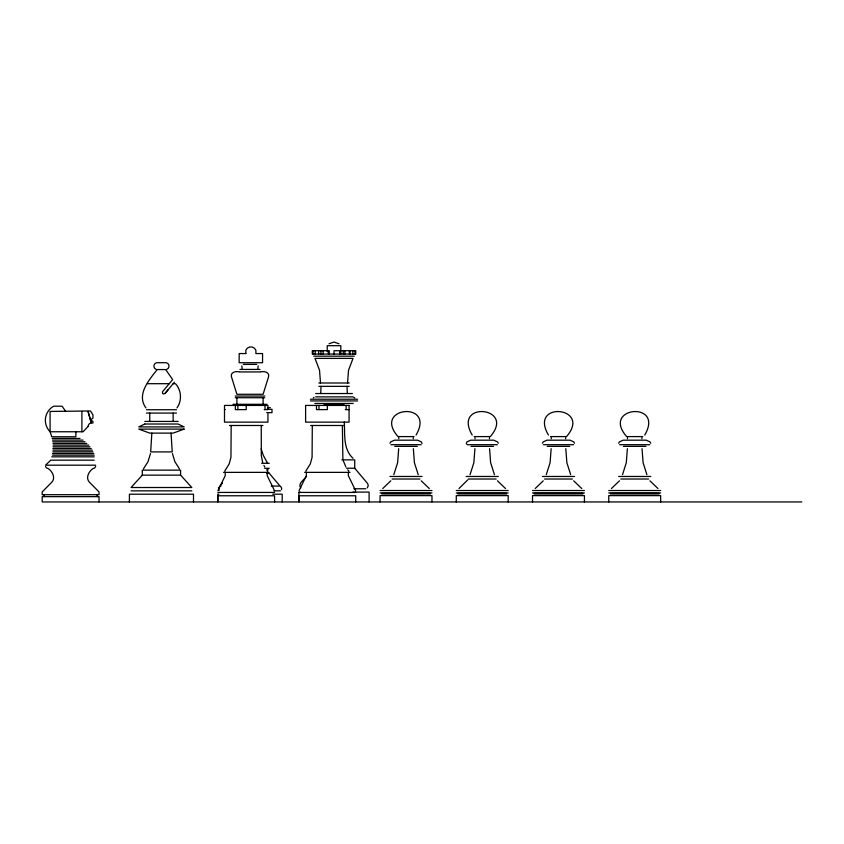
<?xml version="1.0" encoding="UTF-8"?>
<svg xmlns="http://www.w3.org/2000/svg" width="844" height="844" viewBox="0 0 844 844"><rect width="100%" height="100%" fill="white"/><g stroke="black" fill="none" stroke-linecap="round" stroke-linejoin="round"><path stroke-width="1.27" d="M413.349 448.702L414.404 462.691L418.223 474.676M489.583 448.702L490.628 462.691L494.447 474.676M565.807 448.702L566.862 462.691L570.681 474.676M642.041 448.702L643.086 462.691L646.905 474.676M320.498 382.997L319.538 370.294L315.023 358.383L353.024 358.383L348.509 370.294L347.549 382.997M320.699 393.536L321.036 386.341M151.836 433.12L150.675 451.909L172.218 451.909L171.068 433.12M398.832 438.732L398.758 437.709M475.056 438.732L474.982 437.709M551.29 438.732L551.216 437.709M627.514 438.732L627.44 437.709M389.991 443.237L390.666 441.929L394.475 440.178L417.558 440.178L421.367 441.929L422.021 443.543M542.439 443.237L543.125 441.929L546.933 440.178L570.016 440.178L573.825 441.929L574.5 443.237M618.673 443.237L619.348 441.929L623.157 440.178L646.24 440.178L650.059 441.929L650.735 443.237M150.464 453.597L148.006 461.721L143.448 468.863M413.275 437.709L413.201 438.732M489.509 437.709L489.425 438.732M565.733 437.709L565.659 438.732M641.967 437.709L641.883 438.732M241.848 365.885L242.101 368.427M218.48 487.547L219.071 490.501M267.653 470.277L268.065 469.296M281.516 489.625L281.674 488.054L280.524 486.334M95.678 466.437L94.507 468.135L92.903 468.599C88.747 471.522 85.244 478.168 89.622 482.409L99.022 491.915L99.022 494.711L42.2 494.711L42.2 491.915L51.6 482.409C55.968 478.168 52.465 471.522 48.319 468.599L46.378 467.871L45.544 466.437M217.889 490.733L225.211 475.71L225.211 472.366M299.008 490.733L306.33 475.71L306.33 472.366M257.895 368.427L258.148 365.885M176.976 407.874C182.146 400.721 181.502 390.16 175.499 383.693L173.157 383.693M393.81 474.676L397.629 462.691L398.684 448.702M470.045 474.676L473.864 462.691L474.908 448.702M546.268 474.676L550.088 462.691L551.143 448.702M622.503 474.676L626.311 462.691L627.366 448.702M145.917 407.874C136.053 394.559 149.367 379.61 157.237 369.556L165.519 369.556M467.692 479.93L458.978 488.539M416.06 435.05C436.242 400.573 371.856 406.565 397.978 436.591L414.056 436.591M644.742 435.05C664.924 400.573 600.548 406.565 626.659 436.591L642.748 436.591M390.783 480.827L382.743 488.539M543.241 480.827L535.202 488.539M619.475 480.827L611.436 488.539M224.704 471.121L229.188 463.894L230.95 457.311L231.172 425.492M305.823 471.121L310.318 463.894L312.08 457.311L312.301 425.492M168.114 389.738L165.013 393.441L163.588 393.958A1.477 1.445 35.3 0 1 162.438 392.998L162.692 391.51L172.651 379.6L165.667 369.556M165.013 393.441L174.434 382.163M222.436 483.137L219.946 486.081L220.97 486.081M306.541 476.238C304.916 479.445 297.162 483.485 300.812 487.906M367.235 487.906L368.227 485.912L367.773 483.717L354.723 468.22L354.723 459.864L341.883 459.864M142.309 475.14L131.073 487.515L191.831 487.515L180.595 475.14L180.595 470.129L142.309 470.129L142.309 475.14L180.595 475.14M313.324 397.862L314.01 397.324M329.054 343.751L334.024 342.052L338.993 343.751M166.553 369.429C169.834 368.691 169.813 363.521 166.511 362.814M156.383 362.814C153.091 363.521 153.059 368.691 156.351 369.429M341.06 350.714L355.746 350.714L355.746 354.058L312.301 354.058L312.301 350.714L329.223 350.714L329.223 354.058M313.725 356.179L354.322 356.179M157.269 362.709L165.624 362.709M243.315 364.408L256.681 364.408M239.97 369.419L260.026 369.419M239.327 371.93C236.151 370.822 230.148 372.236 231.425 376.677L236.9 394.275L263.106 394.275L268.582 376.677C269.858 372.236 263.845 370.822 260.669 371.93M239.97 371.93L260.026 371.93M318.832 382.997L349.216 382.997M147.405 383.693L169.222 383.693M318.832 386.341L349.216 386.341M315.688 393.536L352.359 393.536M235.223 396.047L264.773 396.047M315.688 396.88L352.359 396.88M235.223 397.724L264.773 397.724M310.434 399.212L357.613 399.212M310.434 400.932L357.613 400.932M314.823 403.453L353.225 403.453M233.018 404.297L266.989 404.297M324.001 404.719L344.046 404.719M267.601 407.641L270.323 407.641M266.725 409.308L272 409.308L272 412.653L266.725 412.653M146.413 409.73L176.491 409.73M224.493 409.614L225.232 409.614M264.183 409.614L267.938 409.614L267.938 405.436L224.493 405.436L224.493 422.148L267.938 422.148L267.938 413.792M345.301 409.614L349.068 409.614M146.413 413.075L176.491 413.075M144.788 421.43L178.116 421.43M229.505 425.492L262.927 425.492M310.624 425.492L344.046 425.492M474.201 436.591L490.29 436.591C516.401 406.565 452.015 400.573 472.197 435.05M550.436 436.591L566.514 436.591C592.625 406.565 528.249 400.573 548.431 435.05M52.212 438.437L80.011 438.437M52.486 440.114L83.071 440.114M52.729 441.781L84.97 441.781M53.045 443.459L86.753 443.459M390.93 444.704L421.103 444.704M467.154 444.704L497.338 444.704M543.388 444.704L573.561 444.704M619.612 444.704L649.785 444.704M53.045 445.126L88.799 445.126M394.749 446.36L417.284 446.36M470.984 446.36L493.508 446.36M547.207 446.36L569.732 446.36M623.442 446.36L645.966 446.36M53.045 446.792L89.897 446.792M52.908 448.47L91.236 448.47M52.908 450.137L92.407 450.137M52.887 451.814L92.967 451.814M52.486 453.481L93.79 453.481M52.486 455.148L94.201 455.148M51.779 456.826L94.201 456.826M94.201 460.17L50.798 460.17L45.544 465.181L95.678 465.181M261.629 463.282L269.278 463.282M264.647 468.293L269.278 468.293M346.515 468.22L354.723 468.22M223.533 472.366L268.898 472.366M304.663 472.366L350.017 472.366M266.693 473.315L269.278 473.315L280.05 486.081L271.251 486.081M389.949 476.47L422.084 476.47M466.173 476.47L498.319 476.47M542.407 476.47L574.542 476.47M618.631 476.47L650.777 476.47M392.112 479.023L419.922 479.023M468.336 479.023L496.156 479.023M544.57 479.023L572.38 479.023M620.794 479.023L648.614 479.023M353.847 488.76L365.779 488.76M380.053 490.522L431.98 490.522M456.287 490.522L508.204 490.522M532.511 490.522L584.438 490.522M608.746 490.522L660.662 490.522M131.073 490.86L191.831 490.86M274.005 490.839L280.524 490.839M300.126 492.105L298.934 492.105L298.934 501.948L298.976 495.776L355.704 495.776L355.746 501.948M352.781 492.105L369.113 492.105L369.113 501.948M217.879 492.432L274.553 492.432M298.998 492.432L355.683 492.432M380.053 492.938L431.98 492.938M456.287 492.938L508.204 492.938M532.511 492.938L584.438 492.938M608.746 492.938L660.662 492.938M381.657 493.413L430.377 493.413M457.881 493.413L506.611 493.413M534.115 493.413L582.835 493.413M610.339 493.413L659.058 493.413M218.902 494.183L217.805 494.183L217.805 501.948L217.847 495.776L274.574 495.776L274.627 501.948M272.696 494.183L282.191 494.183L282.191 501.948M381.657 495.09L430.377 495.09M457.881 495.09L506.611 495.09M534.115 495.09L582.835 495.09M610.339 495.09L659.058 495.09M801.8 501.948L42.2 501.948L42.2 496.641L99.022 496.641L99.022 501.948M353.225 396.996L354.723 397.862M657.972 488.539L649.933 480.827M581.738 488.539L573.698 480.827M505.514 488.539L497.475 480.827M429.29 488.539L421.24 480.827M353.024 458.292C342.864 448.987 345.101 434.206 344.278 421.979M347.77 469.791L348.857 471.121M266.641 469.791L267.727 471.121M179.455 468.863L174.887 461.721L172.44 453.597M65.737 411.439L62.055 406.196L53.699 406.196A16.142 16.142 0 0 0 50.091 431.759L51.779 436.77L75.876 436.77L75.876 431.759M267.601 463.282L263.307 455.338L261.155 448.913M345.871 466.954L343.265 460.655M263.94 465.445L264.752 466.954M355.672 490.733L348.35 475.71L348.35 472.366M274.543 490.733L267.221 475.71L267.221 472.366M262.642 462.29L261.313 455.612L261.25 425.492M466.331 443.838L466.89 441.929L470.709 440.178L493.782 440.178L497.601 441.929L498.276 443.237M342.886 458.999L342.379 425.492M347.011 386.341L347.348 393.536M660.662 501.948L660.662 495.628L608.746 495.628L608.746 501.948M584.438 501.948L584.438 495.628L532.511 495.628L532.511 501.948M508.204 501.948L508.204 495.628L456.287 495.628L456.287 501.948M431.98 501.948L431.98 495.628L380.053 495.628L380.053 501.948M355.007 350.714L355.007 354.058M352.834 350.714L352.834 354.058M350.081 350.714L350.081 354.058M349.384 350.714L349.384 354.058M346.156 405.436L346.156 409.614M344.89 350.714L344.89 354.058M343.297 350.714L343.297 354.058M340.807 354.058L340.807 345.702L327.24 345.702L327.24 351.674M339.647 354.058L339.647 350.714L334.024 350.714L334.024 354.058M328.4 350.714L328.4 354.058M327.335 405.436L327.335 409.614L316.479 409.614L316.479 405.436M323.157 350.714L323.157 354.058M320.91 350.714L320.91 354.058M318.979 405.436L318.979 409.614M318.663 350.714L318.663 354.058M315.213 350.714L315.213 354.058M313.04 350.714L313.04 354.058M265.027 405.436L265.027 409.614M263.106 397.724L263.106 404.297M246.216 405.436L246.216 409.614L235.349 409.614L235.349 405.436M237.86 405.436L237.86 409.614M236.9 397.724L236.9 404.297M193.498 501.948L193.498 494.204L129.406 494.204L129.406 501.948M173.147 413.075L173.147 421.43M149.757 413.075L149.757 421.43M97.155 494.711L97.155 496.641M81.9 411.439L81.9 431.759M44.067 494.711L44.067 496.641M88.061 426.484L83.081 431.759L50.091 431.759L50.091 411.439L90.498 410.975L92.935 414.784L92.935 418.128L90.498 419.901L91.226 422.907L88.061 411.439L90.498 419.901L92.935 421.451L92.935 423.034A3.735 3.735 0 0 0 88.061 426.484M144.788 424.015L138.764 426.916L184.14 426.916L178.116 424.015L144.788 424.015M184.14 429.111L173.147 433.12L149.757 433.12L138.764 429.111L184.14 429.111M245.847 353.552L239.168 353.552L239.168 362.73L262.558 362.73L262.558 353.552L255.88 353.552L255.88 350.207A5.433 5.433 0 0 0 245.847 350.207L245.847 353.552M349.068 405.436L305.612 405.436L305.612 422.148L349.068 422.148L349.068 405.436"/></g></svg>
